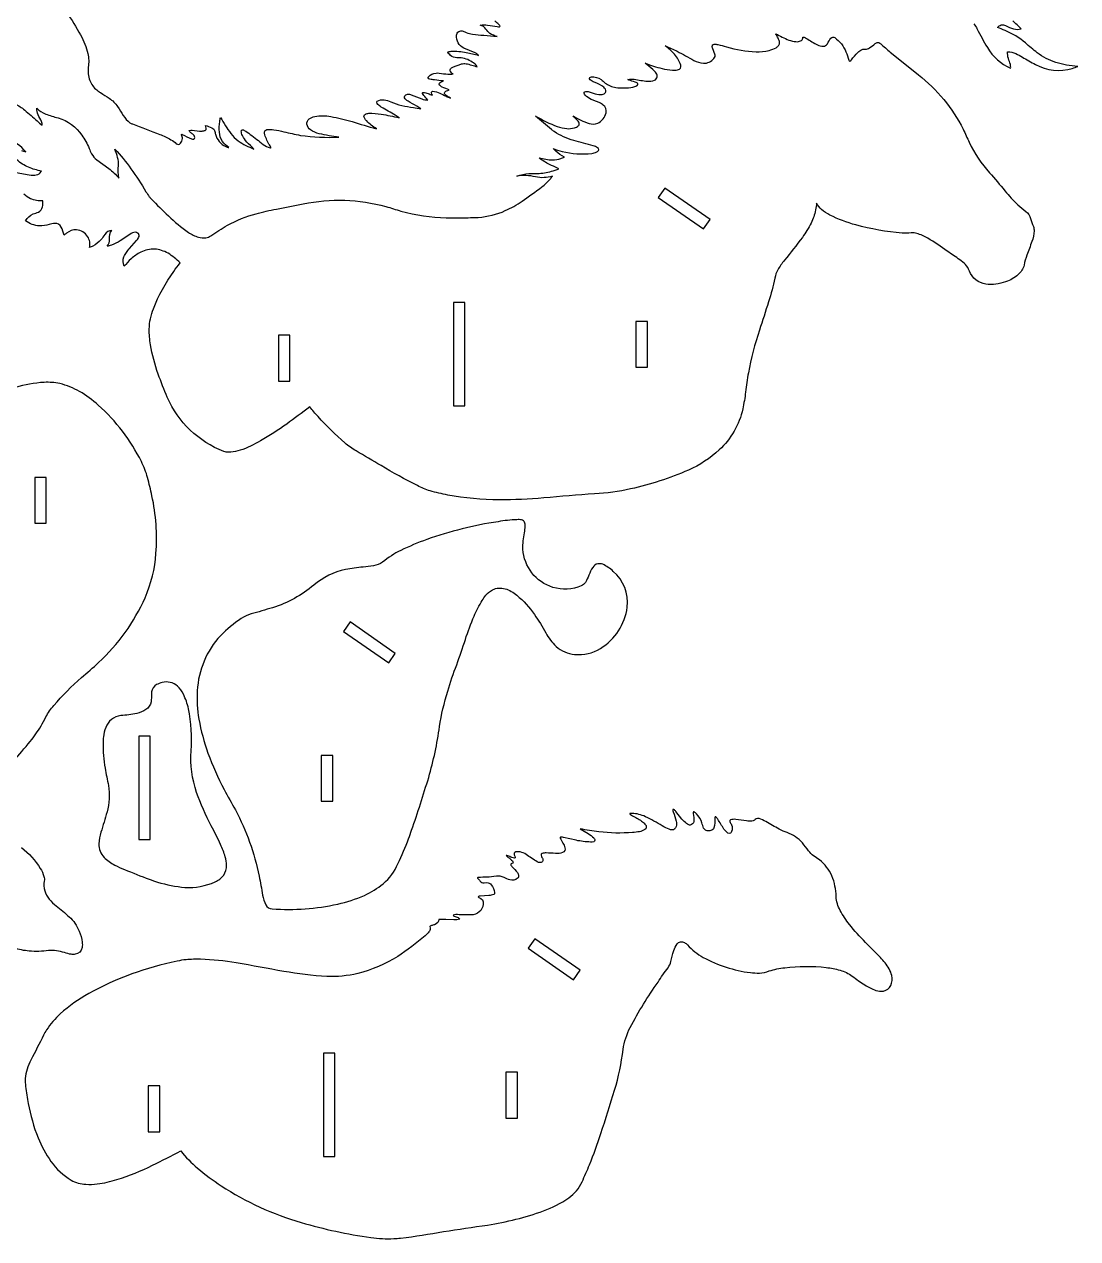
# Model space of a CAD drawing. Extents: x -738 to 1727, y -2194 to 341.
# Drawn here: x 627 to 1727, y -2103 to -833 of the extents above; entities that cross this region are included whole.
import ezdxf

# ---------------------------------------------------------------- set-up
doc = ezdxf.new("R2010")
doc.units = 0
doc.header["$MEASUREMENT"] = 0
doc.layers.get('0').update_dxf_attribs({"linetype": 'CONTINUOUS'})

msp = doc.modelspace()

# ---------------------------------------------------------------- linework, layer by layer
for points in [[(653, -799.5, -0.062914), (685.6, -844.6, -0.058332), (693.2, -864.1, -0.099164), (693.5, -878.2, 0.103533), (695.2, -892.2, 0.140257), (702.6, -902.1, 0.029737), (706.5, -904.9, -0.015987), (715.5, -910.7, -0.094122), (724.3, -919.5, -0.005943), (730.2, -928.8, 0.100119), (737.2, -936.3, 0.046237), (739.8, -937.6, 0.002267), (768.3, -948.5, -0.033131), (780, -954.1, -0.051798), (785.6, -958.3, 0.213799), (787.9, -959, 0.213799), (789.9, -957.7, 0.148099), (792.1, -952.9, 0.152188), (791, -949.3, -0.379491), (791, -948.5, -0.379491), (791.8, -948.5, 0.009174), (801.5, -953.2, 0.124278), (803.8, -953.4, 0.342933), (804.9, -951.7, 0.191868), (804.1, -949.7, 0.049565), (801.3, -947.3, -0.047162), (799.2, -945.1, -0.289028), (799, -944.7, -0.289028), (799.4, -944.4, -0.114654), (802.2, -944.2, 0.045265), (812.5, -945, 0.102969), (815.8, -944.3, 0.299152), (816.8, -942, 0.013671), (816, -939.1, -0.042839), (822.6, -941.6, -0.060695), (824.7, -943.1, -0.094654), (825.6, -944.6, -0.048836), (826.4, -948.4, 0.204812), (837.3, -961.3, 0.054021), (840.4, -962.3, -0.068101), (833.9, -955.8, -0.139774), (830.6, -946.2, -0.03706), (830.9, -935, -0.059924), (831.9, -930.8, 0.040194), (842.5, -947.6, 0.067194), (850.2, -955.3, 0.05731), (866.6, -963.8, -0.005062), (859.4, -956.5, -0.066935), (854.6, -949.8, -0.103195), (853.5, -944.8, -0.227352), (853.9, -944, -0.227352), (854.8, -943.7, -0.100671), (856.5, -944.3, -0.034787), (862.9, -948.5, -0.004583), (876.3, -959, 0.075387), (883.6, -962.7, 0.307112), (884.3, -962.6), (884.3, -962.2, 0.075082), (882.4, -958.6, -0.062919), (879.7, -953.1, -0.061802), (877.6, -947.4, -0.205085), (878.1, -944.9, -0.205085), (880.3, -943.5, -0.081533), (887.5, -943.6, -0.021859), (898, -945.7, 0.013631), (915.3, -949.5, 0.044111), (955.4, -951.4, -0.031786), (935, -947.8, -0.088971), (925.8, -943.8, -0.200095), (922, -937.9, -0.265759), (924.5, -932.3, -0.122597), (930.2, -929.9, -0.107484), (947, -929.8, -0.025718), (969.4, -935.2, 0.00258), (994.6, -942.7, -0.059496), (984.5, -934.5, -0.033599), (982.4, -931.9, -0.130212), (981.7, -929.3, -0.2852), (983.1, -927.4, -0.113283), (986.8, -926.5, -0.050689), (999.7, -927.3, -0.014936), (1018.3, -931.1, 0.039854), (1014.4, -928.4, -0.014219), (999.8, -919.9, -0.030611), (996.3, -917.2, -0.14706), (995, -915, -0.292606), (995.6, -913.9, -0.171869), (1002.6, -912.3, -0.085554), (1009.6, -914.4, 0.059713), (1021.2, -918.2, 0.022334), (1033.3, -920.4, -0.011017), (1041.2, -921.8, 0.047823), (1036.8, -918.9, -0.003144), (1027.7, -913.9, -0.138174), (1024.1, -910.3, -0.286144), (1024.4, -908.1, -0.22972), (1027.1, -906.6, -0.115476), (1031.1, -907.1, -0.00288), (1042.1, -911.4, 0.083657), (1048.3, -912.6, -0.026016), (1044.2, -907.8, -0.068845), (1042.9, -905.6, -0.241278), (1043.1, -904.8, -0.241278), (1043.8, -904.6, -0.071332), (1048.6, -905.8, 0.010022), (1053.1, -907.6, -0.05982), (1052.2, -905.2, -0.232117), (1052.5, -903.9, -0.232117), (1053.7, -903.4, -0.07067), (1060.8, -905.4, -0.013422), (1067.5, -908.6, 0.02514), (1072, -910.5, -0.105502), (1066.2, -906.6, -0.211263), (1065.8, -905.1, -0.211263), (1066.7, -903.7, -0.076334), (1068, -903, 0.010483), (1070.7, -902.1, -0.010249), (1063.5, -899.1, -0.097064), (1060.6, -896.9, -0.316137), (1060.7, -895, -0.122688), (1062.3, -893.7, -0.016417), (1064.8, -892.6, -0.009987), (1055.3, -891.6, -0.019581), (1050.6, -890.8, -0.220645), (1048.7, -889.4, -0.321581), (1049, -888.2, -0.181691), (1057, -884.4, -0.054661), (1060.4, -884.4, 0.01004), (1069.3, -885.6, 0.074015), (1074.8, -885.3, -0.107867), (1071.8, -882.4, -0.28628), (1072.1, -880, -0.120918), (1074.6, -878.3, -0.032746), (1083.6, -874.9, -0.098557), (1088.3, -874.7, -0.049338), (1094.2, -876.1, 0.016745), (1100, -877.8, 0.079377), (1097.7, -875, 0.120699), (1084.9, -868.8, 0.046), (1078.7, -868.4, -0.177181), (1072.2, -865.9, -0.030727), (1068.9, -862.5, -0.06712), (1072.8, -861.6, -0.06669), (1088.6, -863, -0.0055), (1101.4, -865.9, 0.17931), (1100.6, -865, 0.055045), (1097.8, -863.3), (1086, -858.3, -0.30139), (1078.3, -844.9, -0.228758), (1080.8, -841.1, -0.228758), (1085.3, -840.7, -0.04985), (1088.5, -842, 0.05598), (1095.2, -843.9, 0.019248), (1106.8, -844.9, -0.005348), (1120.8, -846.3, -0.079875), (1113.2, -842.9, -0.10428), (1109.1, -838.4, 0.147189), (1103.2, -834.3, -0.057069), (1110.9, -834.3, -0.017), (1120.9, -835.9, 0.051443), (1123.4, -836, 0.29632), (1123.8, -835.7, 0.29632), (1123.7, -835.1, 0.037765), (1122.5, -833.7, 0.028005), (1118.4, -830.2, -0.167583)], [(1619, -833.1, -0.056901), (1622.2, -838, 0.017157), (1633, -857.8, 0.153707), (1657.3, -879.4, 0.085267), (1657.1, -875.4, 0.025165), (1655, -869.3, -0.092548), (1654.2, -862.1, -0.092089), (1662.7, -864.1, -0.021183), (1669.6, -867.7, 0.010579), (1683.3, -875.5, 0.201652), (1721.8, -879.5, 0.027257), (1727.4, -877.5, -0.053648), (1704.4, -873.3, -0.089483), (1685.1, -863.2, -0.011446), (1672.8, -852.9, 0.07039), (1651.5, -839.9, 0.007774), (1643.6, -836.8, -0.141841), (1647.5, -834.1, -0.165205), (1652.1, -834.7, 0.063243), (1660.4, -838.3, 0.121413), (1668.2, -838.3, 0.015461), (1659.7, -830, 0.086539)], [(616.9, -916.8, -0.072777), (627.2, -923.1, -0.014963), (640.2, -934.5, 0.011762), (645.4, -939, 0.165033), (643, -931.6, -0.068673), (640.1, -924.5, -0.044798), (639.8, -921.2, 0.102017), (649.1, -927.2, 0.02851), (662.1, -931.3, -0.17229), (686.9, -949.3, -0.056944), (694.5, -963.1, 0.022461), (697.1, -969, 0.094004), (702.5, -975), (715.2, -984.2, -0.057629), (725.6, -994.3, -0.080316), (725.3, -981, 0.081203), (724.3, -972.8, 0.019326), (721.4, -963.9, -0.040654), (738.2, -984.5, -0.018943), (753.9, -1008.4, 0.016204), (757.4, -1013.6, 0.026025), (759.4, -1016, 0.005679), (777.3, -1033.7, 0.041082), (798.3, -1050.9, 0.069521), (808.8, -1056, 0.090339), (816.3, -1056.7, 0.105534), (821.6, -1054.6, -0.019667), (839, -1043.5, -0.060024), (869, -1031.4, -0.026905), (890.2, -1026.7, 0.006897), (918.2, -1021.1, -0.11844), (1004.6, -1023.9, -0.007857), (1020.3, -1028.7, 0.061216), (1067.6, -1035.7, 0.012749), (1079.7, -1035.8, 0.008183), (1101.1, -1035.2, 0.089349), (1129.3, -1028.2, 0.051451), (1146.8, -1018.4, 0.005475), (1167.5, -1003.4, 0.04622), (1176.1, -995.4, 0.026546), (1178.6, -992.1, -0.139855), (1160.9, -992.9, 0.096416), (1141.4, -992, -0.04939), (1153.8, -989.5, -0.020222), (1162.9, -989.3, 0.067294), (1177.5, -987.1, 0.014775), (1185.3, -984.6, 0.044262), (1183.9, -983.7, 0.009951), (1175.6, -980, -0.071687), (1164.6, -972.9, 0.066244), (1178.7, -975.2, 0.087475), (1187.2, -973.8, 0.025118), (1191.2, -972.2, -0.067804), (1182, -966.1, -0.031887), (1179.5, -963.4, 0.018933), (1188.6, -966.4, 0.088966), (1219.7, -968.4, 0.05601), (1224.9, -966.9, 0.243836), (1226.9, -964.7, 0.265565), (1225.7, -962.4, 0.077449), (1221.3, -960.3, -0.005664), (1200.9, -955, -0.06967), (1180.3, -945.6, -0.023673), (1177.5, -943.5, -0.004557), (1160.8, -929.3, 0.041915), (1183.7, -940.3, 0.053765), (1193.6, -942.5, 0.090465), (1201.5, -941.7, 0.074054), (1205.6, -939.6, 0.323072), (1206.6, -936.9, 0.10732), (1203.7, -932.8, -0.047667), (1200.3, -929.1, 0.066227), (1216.9, -937.1, 0.174071), (1225.9, -936.9, 0.214738), (1234.7, -925.9, 0.288221), (1231.6, -917.8, 0.073325), (1228, -915.5, -0.014117), (1219.1, -911.9, -0.085914), (1212.8, -907.5, -0.162588), (1211.6, -905.3, -0.318745), (1212.5, -904, -0.128668), (1217, -904, 0.008318), (1225.1, -906.6, 0.159993), (1232.5, -906.1, 0.2165), (1234.3, -904, 0.2165), (1233.9, -901.3, 0.132081), (1230.1, -897.6, 0.032329), (1221.1, -893.5, -0.154477), (1217.4, -890.6, -0.348708), (1217.8, -889.2, -0.119073), (1219.3, -888.5, -0.186777), (1229.4, -891.2, -0.02424), (1233.7, -894.8, 0.130276), (1244.8, -899.4, 0.086555), (1262.6, -899.1, 0.079177), (1266.9, -897.5, 0.209395), (1267.9, -896.1, 0.239368), (1267.3, -895.1, 0.058866), (1264.9, -893.8, 0.019507), (1258.5, -891.8, -0.098528), (1257.4, -891.3, -0.344696), (1257.5, -891.1, -0.099099), (1263.9, -890.9, 0.019901), (1277.8, -892.9, 0.117072), (1285.2, -892, 0.234639), (1288.1, -888.4, 0.197106), (1287, -884.6, 0.052381), (1283.4, -880.7, 0.00805), (1275.5, -874.1, 0.029468), (1293.1, -879.7, 0.037342), (1304, -881.4, 0.061887), (1309.3, -881.1, 0.066939), (1311.4, -880.3, 0.259587), (1312.7, -877.8, 0.078968), (1312.6, -876.1, 0.117348), (1306.2, -864.8, 0.045124), (1296.5, -855.9, -0.007133), (1309, -861.6, -0.006448), (1326.3, -871.2, 0.093976), (1336.4, -874.1, 0.244564), (1347.3, -869.2, 0.05489), (1348.5, -867.2, 0.099904), (1348.7, -865.8), (1345.8, -858.1, -0.22193), (1346, -855, -0.196128), (1347.6, -854.3, -0.064339), (1351.4, -854.6, -0.026666), (1360.4, -857, 0.066541), (1391.3, -862.1, 0.058147), (1404.9, -860.8, 0.066933), (1412.4, -857.9, 0.052889), (1414.6, -856.1, 0.177309), (1415.9, -852.9, 0.128837), (1414.3, -847.8, 0.030513), (1412.4, -844.5, -0.149309), (1412, -843.5), (1412.1, -843.5, -0.090468), (1413.6, -844, 0.059637), (1427.5, -850.5, 0.067073), (1434.8, -851.6, 0.123993), (1438.8, -850.4, 0.247423), (1440.2, -847.2, -0.229917), (1440.4, -846.9, -0.229917), (1440.7, -846.8, -0.073207), (1443.9, -848.2, 0.031881), (1455.6, -854.9, 0.087428), (1461.5, -856.4, 0.272888), (1465.9, -853.8, -0.050638), (1469.6, -847.8, -0.362895), (1473.5, -847.4, -0.145694), (1485.3, -862.2, -0.03621), (1488.4, -871, 0.158397), (1489.2, -872.2, 0.239956), (1489.4, -872.1, 0.074776), (1491.1, -870.5, -0.031743), (1497.6, -863, -0.091313), (1502.2, -859.8, -0.139638), (1505.8, -859.5, 0.152268), (1509.9, -858.2, 0.029793), (1515.7, -853.6, -0.159218), (1518.7, -852.3, -0.174642), (1520.6, -853, -0.036969), (1522.7, -854.8, 0.01141), (1532.9, -863.6), (1561, -886.1, -0.107946), (1607.7, -943, -0.009201), (1614, -956.8, 0.073486), (1635.4, -988.6, -0.012013), (1651.4, -1007.6, 0.024763), (1664.9, -1022.2, 0.033991), (1673.2, -1029, -0.154685), (1678.1, -1036.3, 0.043706), (1681.2, -1044.9, -0.0794), (1681.8, -1049.3, -0.082539), (1679.5, -1060.6, -0.004752), (1674.3, -1074.6, 0.033135), (1671.4, -1085.2, -0.147564), (1665.3, -1095, -0.103872), (1652.1, -1102.6, -0.115712), (1631.4, -1105.1, -0.26364), (1614.2, -1091.4, 0.089938), (1610.1, -1084.4, 0.03932), (1604.3, -1079.6, 0.002907), (1591.2, -1070.6, 0.03057), (1570.8, -1057.1, 0.052566), (1559.3, -1052, 0.100819), (1553.5, -1051.5, -0.042068), (1544, -1051.7, -0.043879), (1495.5, -1043.2, -0.046563), (1468.6, -1032.9, -0.052273), (1459.8, -1027.1, -0.0785), (1454.4, -1020.4, -0.062835), (1453.6, -1027.5, -0.062242), (1448.8, -1041.2, -0.042795), (1439.7, -1056.1, -0.010913), (1421, -1080, 0.039162), (1414, -1090.1, 0.086462), (1411.1, -1098.6, -0.02138), (1404.4, -1123.5, -0.003614), (1394.8, -1153.1, 0.033184), (1383.3, -1197.7, 0.013673), (1380.4, -1217.8, -0.018991), (1377.5, -1235.4, -0.153249), (1352.8, -1278.2, -0.086144), (1320.6, -1299.4, -0.048038), (1260.3, -1319.1, -0.039046), (1222.6, -1324.2, 0.008145), (1169.5, -1328.5, -0.020962), (1123, -1330.5, -0.042897), (1069.2, -1325.4, -0.018722), (1050.7, -1321.1, -0.048142), (1037.5, -1315.5, -0.019077), (999.5, -1294.7, 0.001032), (973.5, -1279.4, -0.043197), (961.8, -1271, -0.030113), (933.7, -1243.4, -0.012571), (925.1, -1233.4, -0.002815), (901, -1251.2, -0.021314), (873.6, -1268.9, -0.047162), (852.4, -1278.7, -0.050786), (842.7, -1280.7, -0.052064), (837.8, -1280.6, -0.046848), (835.3, -1279.9, -0.198745), (776.1, -1223.3, -0.010922), (766.7, -1199.1, -0.041752), (758.6, -1168.3, -0.038533), (757.3, -1152, -0.085414), (761.7, -1130.7, -0.063073), (782.9, -1091.7, -0.013881), (789.5, -1082.9, 0.07033), (777, -1072.7, 0.106415), (763.1, -1068.4, 0.137204), (748.5, -1071.6, 0.070326), (738.4, -1078.6, 0.03528), (731.1, -1086.4, -0.214482), (730.9, -1076.4, -0.056294), (733.4, -1071.9, -0.029293), (736.7, -1067.6), (744.1, -1059.3, 0.095743), (746.7, -1055.1, 0.36151), (745.2, -1051.6, 0.062459), (742.8, -1050.6, 0.092579), (737.2, -1053), (727.1, -1059.6, -0.058763), (717.7, -1064.3, -0.0408), (713.3, -1065.4, 0.228695), (715.8, -1058, -0.208857), (718.3, -1048.8, 0.20458), (710.8, -1053, -0.01701), (707, -1058.5, -0.107431), (698.4, -1065.2, -0.022426), (694.8, -1066.8, 0.218715), (692.9, -1055.3, 0.242778), (681.4, -1048.2, 0.17123), (670.9, -1051.8, 0.034257), (668.3, -1054, 0.079502), (665.3, -1045.3, 0.288433), (658.7, -1041.6, 0.058542), (652.7, -1042.7, -0.070213), (642.6, -1044.1, -0.147243), (628.1, -1038.9, -0.18119), (636.1, -1031.7, 0.021513), (641.6, -1029.7, 0.230608), (645.7, -1024.3, 0.065098), (646.2, -1018.1, -0.10231), (633.2, -1015.7, -0.091677), (626.4, -1011, -0.024327)], [(623.7, -965.4, -0.037766), (628.3, -966.8, 0.165958), (608.7, -953.8, 0.039609)], [(614.3, -987.8, -0.026015), (629.9, -990.6, 0.066043), (637.7, -991.2, 0.154769), (643.4, -988.6, 0.064922), (644.7, -986.9, -0.045628), (631.2, -982.9, -0.090478), (619, -975, 0.149479)], [(615.5, -1603.7, -0.004557), (633, -1583, 0.037227), (644.3, -1566.8, 0.008732), (649.3, -1557.3, -0.052443), (657.6, -1545.4, -0.035685), (686.4, -1516.3, 0.007366), (704.4, -1500.5, 0.100939), (753, -1432.7, 0.086348), (764.3, -1386.4, 0.073144), (760.1, -1326.1, 0.010543), (755.6, -1307.2, 0.048035), (749.1, -1290.5, 0.095773), (704.1, -1231.5, 0.045482), (684.5, -1217.2, 0.068779), (663.9, -1209, 0.067732), (647.4, -1207.7, 0.058941), (617.5, -1213.1, 0.062858)], [(623.9, -1693.8, -0.086175), (643.5, -1715.6, -0.060101), (647.3, -1724.1, -0.109677), (647.6, -1729, 0.219927), (652.8, -1747.7, 0.048294), (660.1, -1754.9, -0.012089), (673.7, -1766.2, -0.115383), (684, -1781.1, -0.073579), (687.3, -1792.8, -0.053856), (687.2, -1798.4, -0.324925), (679.9, -1805.4, -0.083231), (675.6, -1805.4, -0.057779), (668.7, -1803.7, 0.099288), (652.2, -1801.6, -0.047626), (631.9, -1802.1, -0.057275), (616, -1798.8, -0.071349)]]:
    msp.add_lwpolyline(points, format="xyb")
for points in [[(1343.3, -1037.5), (1295.9, -1004.6), (1289.1, -1014.5), (1336.4, -1047.3)], [(1087.2, -1124.1), (1075.2, -1124.1), (1075.2, -1232.1), (1087.2, -1232.1)], [(1277.9, -1143.9), (1265.9, -1143.9), (1265.9, -1191.9), (1277.9, -1191.9)], [(904.2, -1158.3), (892.2, -1158.3), (892.2, -1206.3), (904.2, -1206.3)], [(649.6, -1307), (637.6, -1307), (637.6, -1355), (649.6, -1355)], [(1014.4, -1491), (967.1, -1458.1), (960.3, -1468), (1007.6, -1500.8)], [(758.3, -1577.6), (746.3, -1577.6), (746.3, -1685.6), (758.3, -1685.6)], [(949, -1597.5), (937, -1597.5), (937, -1645.5), (949, -1645.5)], [(1207.4, -1822.1), (1160.1, -1789.3), (1153.2, -1799.1), (1200.5, -1832)], [(951.3, -1908.8), (939.3, -1908.8), (939.3, -2016.8), (951.3, -2016.8)], [(1142, -1928.6), (1130, -1928.6), (1130, -1976.6), (1142, -1976.6)], [(768.3, -1943), (756.3, -1943), (756.3, -1991), (768.3, -1991)]]:
    msp.add_lwpolyline(points, close=True)
for points in [[(885.8, -1757.9, 0.072264), (954.2, -1753, 0.047753), (982.2, -1743.8, 0.064886), (1001.7, -1731.7, 0.117517), (1017.2, -1710.8, 0.011721), (1028.3, -1684.6, 0.012053), (1031.5, -1675.7, 0.009963), (1049.3, -1620.5, 0.037527), (1060.6, -1567.4, -0.038293), (1069.2, -1530.5, -0.01863), (1078.6, -1502.8, 0.011037), (1087.6, -1476.4, -0.021347), (1096.7, -1451.9, -0.03243), (1105.3, -1435.5, -0.016405), (1108.9, -1430.1, -0.075563), (1111.7, -1427.4, -0.031378), (1116, -1424.4, -0.190134), (1129.2, -1423.4, -0.09782), (1141.4, -1430.1, -0.065394), (1159.8, -1450.4, -0.027881), (1171.6, -1469.5, 0.072235), (1182.5, -1483.6, 0.162603), (1201.7, -1492, 0.171115), (1228.8, -1485.7, 0.224877), (1256.8, -1442.7, 0.249741), (1242.1, -1405.2, 0.0873), (1231.1, -1397.8, 0.1295), (1225.9, -1397.3, 0.198527), (1220.7, -1401, 0.058333), (1216.7, -1409.3, -0.036337), (1213, -1416.7, -0.123302), (1208.7, -1420.3, -0.189055), (1179.1, -1421.9, -0.314227), (1147.8, -1381.9, -0.058388), (1149.4, -1365.1, 0.022023), (1150.2, -1358, 0.123929), (1149.5, -1353.8, 0.213697), (1146.4, -1351.5, 0.084229), (1141.5, -1351.2, 0.036422), (1121.8, -1353.3, 0.047633), (1047.3, -1371.9, 0.024408), (1020.1, -1383.3, 0.054441), (1001.2, -1395.5, -0.112447), (991.6, -1399.4, -0.026486), (980.8, -1400.7, 0.024341), (962.4, -1403.3, 0.125931), (929.4, -1419.5, -0.10019), (886.2, -1443.2, -0.0073), (863.9, -1449.7, 0.075943), (853.4, -1454.4, 0.055354), (831.8, -1472.5, 0.175774), (807.5, -1529.9, 0.062316), (809.2, -1559.6, 0.045721), (818.7, -1595.1, 0.035571), (835.6, -1633.2, 0.007222), (847.3, -1654.4, -0.072809), (872.1, -1723.7, -0.012943), (875.7, -1743.6, 0.059033), (879, -1753.6, 0.296736)], [(766.1, -1729.9, 0.058555), (794.6, -1735.5, 0.118506), (826.1, -1729.8, 0.128937), (835.1, -1722.6, 0.159848), (838.1, -1712.5, 0.079947), (836.7, -1703.6, 0.036076), (831.9, -1690.8, 0.013106), (822.1, -1671.3, -0.034976), (806.8, -1636.2, -0.099002), (801, -1592.8, 0.06898), (798.3, -1548.8, 0.055017), (793, -1533.5, 0.080198), (786.8, -1525.1, 0.256615), (770.8, -1521.4, 0.05403), (765, -1523.6, 0.23893), (759.8, -1531.2, 0.047172), (759.6, -1536.4, -0.02426), (759.2, -1541.6, -0.20853), (753.9, -1549.7, -0.087752), (744.2, -1553.6, -0.034011), (727.5, -1556, 0.286063), (711.8, -1568.5, 0.066283), (709.5, -1578.1, 0.028488), (709.1, -1584.5, 0.045011), (711.2, -1611, 0.006816), (714.7, -1629.1, -0.110046), (713.2, -1656.7, -0.005915), (706.9, -1677.8, 0.06482), (704.7, -1690, 0.195097), (710.2, -1704.1, 0.082442), (721.2, -1712.1, 0.029957), (731.4, -1716.7, 0.009084), (757.3, -1727, 0.013652)], [(1054.5, -1774.8, 0.076132), (1051.4, -1775.8, 0.093198), (1050.6, -1776.5, -0.016424), (1051, -1778.7, -0.148414), (1049.6, -1782, -0.068118), (1045.6, -1786.1, -0.03399), (1016.9, -1807.6, -0.079292), (975.1, -1825.5, -0.068566), (942.8, -1828.7, -0.025964), (898, -1823.3, -0.002322), (848.2, -1814.3, 0.034656), (811, -1810.6, 0.024545), (795.9, -1811.1, 0.029396), (786.4, -1812.6, 0.075717), (694.1, -1846.4, 0.053497), (664.4, -1867.6, 0.062331), (650, -1884.4, 0.023049), (646.9, -1889.9, -0.005308), (633.6, -1915.9, 0.09748), (627.8, -1935.4, 0.045474), (628.1, -1943.5, 0.005894), (630.9, -1961.5, 0.047135), (641.1, -1997.1, 0.055653), (654.6, -2021.9, 0.102248), (675.7, -2041.5, 0.115963), (691.1, -2045.8, 0.053289), (702.9, -2045.4, 0.043685), (723.6, -2040.8, 0.03948), (760.8, -2025.9, 0.006076), (790.2, -2010.9, 0.048254), (807.8, -2029, 0.033554), (832.5, -2047.3, 0.074603), (916, -2085.8, 0.035582), (988.9, -2101.5, 0.039532), (1012.9, -2102.6, 0.016038), (1020, -2102, 0.014691), (1064.8, -2095.2, -0.002905), (1110.8, -2088.4, 0.047786), (1169.2, -2073.6, 0.062335), (1195.6, -2060, 0.123282), (1209.6, -2043.4, -0.001586), (1217.4, -2025.3, 0.021783), (1229.2, -1992.7, 0.00344), (1243.5, -1947.4, 0.042828), (1252.4, -1904.9, -0.085534), (1259.9, -1881.8, -0.031398), (1288.9, -1834.4, -0.018411), (1299.4, -1819.4, 0.076491), (1302.4, -1813, -0.024282), (1305.4, -1801.6, -0.064319), (1308.8, -1794.6, -0.379763), (1316.5, -1793.2, -0.08303), (1319.7, -1795.6, 0.083248), (1336.2, -1808.6, 0.094489), (1385.4, -1824.6, 0.031582), (1394.8, -1825, 0.081068), (1405.1, -1822.8, -0.049948), (1421.4, -1819.5, -0.059277), (1464.6, -1819.2, -0.03501), (1479.1, -1822, -0.088536), (1491.9, -1828.3, 0.016445), (1504.9, -1837.5, 0.04828), (1516.5, -1843.1, 0.121653), (1524.5, -1843.9, 0.229564), (1532, -1837.9, 0.183065), (1533.2, -1827.7, 0.0741), (1530.3, -1820.5, 0.059792), (1521.3, -1808.7), (1505.7, -1793.1, -0.0213), (1488.9, -1774.2, -0.039031), (1479.3, -1759.6, -0.112713), (1475, -1745.1, 0.094463), (1470.6, -1723.5, 0.125873), (1457.5, -1706.7, 0.016223), (1451.4, -1702.5, -0.066013), (1446.2, -1697.2, 0.01062), (1439.8, -1689, 0.136438), (1423.7, -1678.3, -0.042034), (1415.5, -1674.7, -0.003411), (1401.7, -1666.7, 0.056186), (1394.5, -1663.6, 0.160148), (1391.4, -1663.8, 0.062055), (1389.7, -1665.3, -0.147745), (1387.1, -1666.3, -0.070947), (1381.5, -1666.1, 0.014607), (1370.1, -1664.4, 0.094946), (1364.8, -1665, 0.390923), (1363.9, -1666.8, 0.008582), (1365.7, -1670, -0.202753), (1365.7, -1677.2, -0.082892), (1364.6, -1678.8, -0.346584), (1362, -1678.9, -0.087643), (1357.8, -1674.5, -0.007904), (1351.3, -1664.2, 0.047363), (1349.3, -1661.8, 0.2427), (1348.9, -1661.7, 0.2427), (1348.5, -1661.9, 0.155923), (1348.2, -1662.9, -0.072956), (1347.3, -1673.2, -0.252635), (1344.1, -1676.1, -0.148037), (1339.2, -1676.1, -0.190621), (1336.6, -1673.6, -0.049039), (1334.8, -1668, 0.118229), (1329.2, -1658.7, 0.045189), (1326.7, -1656.7, 0.256837), (1326.1, -1656.6, 0.256837), (1325.7, -1657, 0.145095), (1325.6, -1658.3, -0.0693), (1326.2, -1666.5, -0.348708), (1322.6, -1670.3, -0.101232), (1321.2, -1670.2, -0.107127), (1316.4, -1666.8, -0.031104), (1313.9, -1664.1), (1307.6, -1656.1, 0.091426), (1305.5, -1654.2), (1304.9, -1654, 0.368614), (1304.5, -1654.2, 0.174258), (1304.7, -1656.5, -0.047006), (1307.9, -1666.2, -0.116156), (1307.8, -1671.8, -0.111524), (1306.1, -1674.7, -0.202276), (1303.6, -1675.4, -0.084631), (1300.7, -1674.7, -0.053158), (1293.3, -1671.1, 0.021069), (1275.9, -1661.6, 0.097974), (1261.7, -1658.1, 0.046478), (1259.7, -1658.3, 0.304816), (1259.4, -1658.5, 0.304816), (1259.5, -1658.8, 0.083232), (1263.1, -1661.1, -0.039797), (1272.8, -1667, -0.068475), (1276, -1670.2, -0.184607), (1276.6, -1673.4, -0.196105), (1275.2, -1675, -0.108737), (1269.5, -1677.3, -0.029417), (1262.3, -1678.1, -0.051401), (1227.1, -1677.4, -0.00382), (1207.6, -1674.4), (1216, -1679.3, -0.025101), (1221.7, -1683.7, -0.191766), (1223, -1686.3, -0.334717), (1221.7, -1687.8, -0.088246), (1218.5, -1688.1, -0.045636), (1203.3, -1686.3), (1190.2, -1683.5, 0.050123), (1187.7, -1682.9, 0.296607), (1186.7, -1683.3, 0.237445), (1186.7, -1683.9, 0.03707), (1189.6, -1689.2, -0.06452), (1191.7, -1694, -0.374256), (1189.2, -1699.1, -0.103758), (1181.9, -1700, 0.009873), (1172.1, -1699.5, 0.08094), (1167.7, -1700.1, 0.382509), (1166.7, -1701.9, 0.1329), (1167.6, -1704.1, -0.177903), (1168.6, -1707.6, -0.382249), (1165.8, -1709.6, -0.109446), (1162.7, -1708.7, -0.016421), (1151.1, -1701.1, 0.076312), (1144.9, -1698.4, 0.118378), (1140.2, -1698.5, 0.21275), (1138.7, -1699.7, 0.21275), (1138.7, -1701.6, -0.042655), (1139.5, -1704.2, -0.239405), (1139.4, -1704.7, -0.239405), (1138.9, -1704.8, -0.104364), (1136.2, -1704.2, -0.016046), (1131.9, -1702.5), (1130.8, -1702.2, 0.130329), (1130.3, -1702.1, 0.060077), (1133.3, -1704.7, -0.047521), (1136.7, -1707.9, -0.095121), (1137.4, -1709.3, -0.233333), (1137.1, -1710.1, -0.083157), (1135.3, -1710.9, 0.325417), (1135, -1711.7, 0.12873), (1136.6, -1714.1, -0.041512), (1142, -1720, -0.121018), (1143.3, -1723.2, -0.244255), (1142.1, -1726, -0.249892), (1134.2, -1727.6, -0.054088), (1128, -1725, 0.121104), (1120, -1723.7, -0.040384), (1110, -1724.8, 0.018474), (1101.4, -1725.2, 0.138604), (1100.2, -1725.6, 0.294899), (1100.7, -1726.3, -0.108196), (1102.9, -1728.8, 0.222845), (1107.1, -1730.7), (1110.1, -1730.5, -0.212445), (1114.7, -1732.7, -0.162122), (1118.2, -1740.9, -0.309854), (1117.2, -1743, -0.076555), (1112.2, -1744), (1103, -1744.6, 0.046576), (1101.3, -1745, 0.190099), (1101.1, -1745.3, 0.180846), (1101.8, -1746, -0.375611), (1106.3, -1753, -0.395697), (1093.5, -1764.3, 0.020451), (1084.7, -1764.2, 0.021912), (1077.6, -1764, 0.058989), (1074.8, -1764.5, 0.219866), (1076, -1765.5, 0.02016), (1080, -1767.1, -0.149389), (1081.7, -1768.6, -0.08381), (1075.7, -1769.4), (1067.3, -1769.1, -0.012598), (1059.8, -1769.2, -0.293727), (1056.2, -1774.2, -0.050578)]]:
    msp.add_lwpolyline(points, format="xyb", close=True)

doc.saveas('drawing.dxf')
